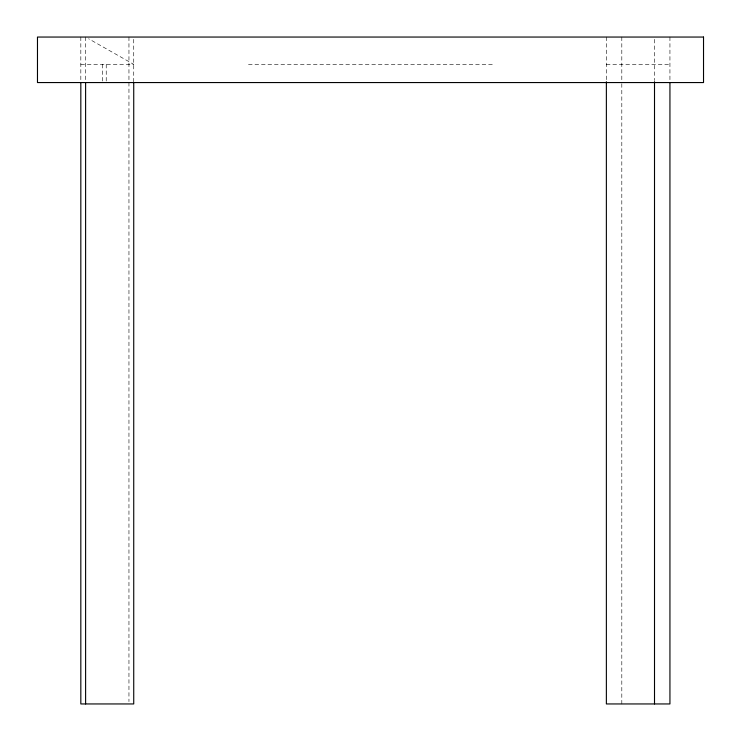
<?xml version="1.0" encoding="UTF-8"?>
<svg xmlns="http://www.w3.org/2000/svg" width="741" height="741" viewBox="0 0 741 741"><rect width="100%" height="100%" fill="white"/><g stroke="black" fill="none" stroke-linecap="round" stroke-linejoin="round"><path stroke-width="0.56" stroke-dasharray="3.71 2.78" d="M80.825 64.356L133.732 64.356L88.614 38.754M248.476 64.356L492.524 64.356M606.37 64.356L669.938 64.356M669.938 37.05L669.938 81.417M654.507 39.329L654.507 80.547M621.81 37.05L621.81 81.417M621.81 83.714L621.81 703.95M606.37 37.05L606.37 80.547M133.732 39.329L133.732 82.557M128.953 37.05L128.953 701.634M106.232 64.356L106.232 82.557M102.693 64.356L102.693 81.417M85.604 37.05L85.604 82.557M80.825 37.05L80.825 81.417"/><path stroke-width="1.11" d="M669.938 82.557L669.938 703.95L606.37 703.95L606.37 81.705M654.507 81.705L654.507 703.95M133.732 82.557L133.732 703.95L80.825 703.95L80.825 82.557M85.604 82.557L85.604 703.95M703.524 37.05L37.476 37.05L37.476 82.557L703.524 82.557L703.524 37.05"/></g></svg>
